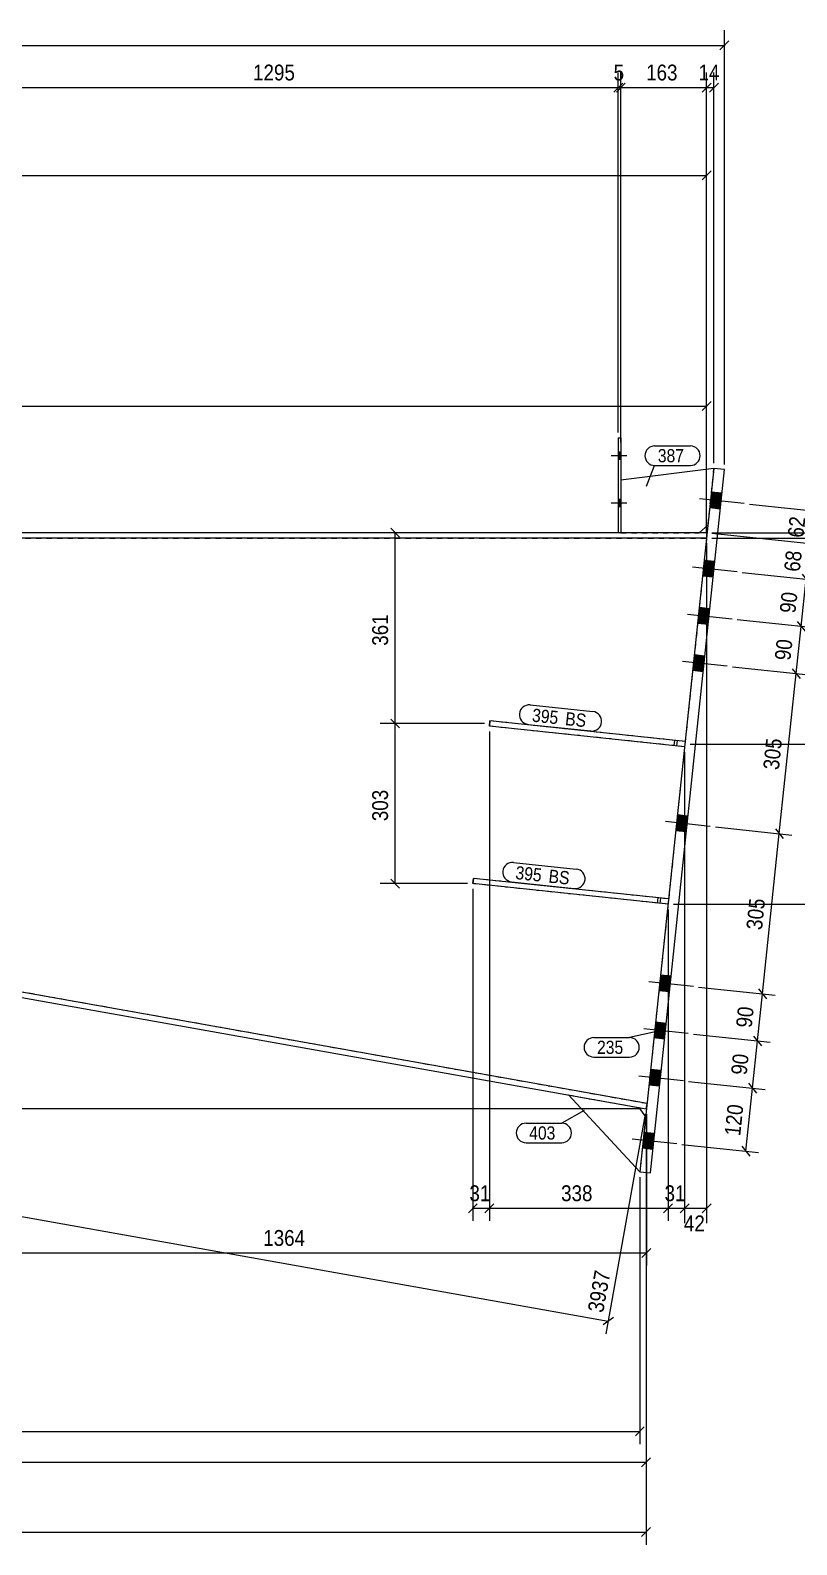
# Model space of a CAD drawing. Header units: millimetres. Extents: x 2 to 1174, y 1 to 825.
# Drawn here: x 784 to 929.3, y 209.2 to 496.2 of the extents above; entities that cross this region are included whole.
import ezdxf

# ---------------------------------------------------------------- set-up
doc = ezdxf.new("R2010")
doc.units = ezdxf.units.MM
doc.linetypes.add('XKITLINE00', pattern=[0])
doc.linetypes.add('XKITLINE01', pattern=[4, 1, -1, 1, -1])
for name, color, linetype, lineweight in [('Bolt', 3, 'Continuous', 0), ('Dimensions', 7, 'Continuous', 0), ('Part', 2, 'Continuous', 0), ('PartMark', 7, 'Continuous', 0)]:
    doc.layers.add(name, color=color, linetype=linetype, lineweight=lineweight)
doc.styles.add('ARIAL', font='ARIAL.TTF')

# ---------------------------------------------------------------- blocks, each defined once
blk = doc.blocks.new('*A22')
at = {"layer": 'Part', "color": 2, "linetype": 'XKITLINE00', "lineweight": 0}
for p, q in [((895.43, 418.97), (895.93, 418.97)), ((895.43, 418.97), (895.43, 400.97)), ((895.93, 418.97), (895.93, 400.97))]:
    blk.add_line(p, q, dxfattribs=at)
at = {"layer": 'Part', "color": 7, "linetype": 'XKITLINE01', "lineweight": 0}
blk.add_line((895.93, 400.97), (895.43, 400.97), dxfattribs=at)
blk = doc.blocks.new('*A23')
at = {"layer": 'Part', "color": 2, "linetype": 'XKITLINE00', "lineweight": 0}
for p, q in [((913.58, 413.14), (895.93, 410.97)), ((895.93, 410.97), (895.93, 400.97)), ((910.8, 400.97), (912.46, 402.46))]:
    blk.add_line(p, q, dxfattribs=at)
at = {"layer": 'Part', "color": 7, "linetype": 'XKITLINE01', "lineweight": 0}
for p, q in [((912.46, 402.46), (913.58, 413.14)), ((895.93, 400.97), (910.8, 400.97))]:
    blk.add_line(p, q, dxfattribs=at)
blk = doc.blocks.new('*A39')
at = {"layer": 'Part', "color": 2, "linetype": 'XKITLINE00', "lineweight": 0}
for p, q in [((900.89, 292.8), (513.28, 361.96)), ((513.1, 360.97), (900.71, 291.81)), ((900.71, 291.81), (900.89, 292.8))]:
    blk.add_line(p, q, dxfattribs=at)
blk = doc.blocks.new('*A40')
at = {"layer": 'Part', "color": 2, "linetype": 'XKITLINE00', "lineweight": 0}
for p, q in [((912.19, 400.97), (513.1, 400.97)), ((912.19, 399.97), (513.1, 399.97)), ((912.19, 400.97), (912.19, 399.97))]:
    blk.add_line(p, q, dxfattribs=at)
blk = doc.blocks.new('*A41')
at = {"layer": 'Part', "color": 7, "linetype": 'XKITLINE01', "lineweight": 0}
for p, q in [((871.03, 364.33), (871.13, 365.33)), ((908.13, 361.42), (871.13, 365.33)), ((908.02, 360.43), (871.03, 364.33)), ((906.03, 360.64), (906.14, 361.63)), ((906.53, 360.59), (906.64, 361.58)), ((908.13, 361.42), (908.02, 360.43))]:
    blk.add_line(p, q, dxfattribs=at)
blk = doc.blocks.new('*A42')
at = {"layer": 'Part', "color": 7, "linetype": 'XKITLINE01', "lineweight": 0}
for p, q in [((867.88, 334.5), (867.99, 335.49)), ((904.88, 330.59), (867.88, 334.5)), ((904.98, 331.59), (867.99, 335.49)), ((902.89, 330.8), (902.99, 331.8)), ((903.38, 330.75), (903.49, 331.75)), ((904.98, 331.59), (904.88, 330.59))]:
    blk.add_line(p, q, dxfattribs=at)
blk = doc.blocks.new('*A43')
at = {"layer": 'Part', "color": 2, "linetype": 'XKITLINE00', "lineweight": 0}
for p, q in [((871.13, 365.33), (871.03, 364.33)), ((908.13, 361.42), (871.13, 365.33)), ((908.02, 360.43), (871.03, 364.33)), ((906.03, 360.64), (906.14, 361.63))]:
    blk.add_line(p, q, dxfattribs=at)
at = {"layer": 'Part', "color": 7, "linetype": 'XKITLINE01', "lineweight": 0}
for p, q in [((906.53, 360.59), (906.64, 361.58)), ((908.13, 361.42), (908.02, 360.43))]:
    blk.add_line(p, q, dxfattribs=at)
blk = doc.blocks.new('*A44')
at = {"layer": 'Part', "color": 2, "linetype": 'XKITLINE00', "lineweight": 0}
for p, q in [((867.99, 335.49), (867.88, 334.5)), ((904.88, 330.59), (867.88, 334.5)), ((904.98, 331.59), (867.99, 335.49)), ((902.89, 330.8), (902.99, 331.8))]:
    blk.add_line(p, q, dxfattribs=at)
at = {"layer": 'Part', "color": 7, "linetype": 'XKITLINE01', "lineweight": 0}
for p, q in [((903.38, 330.75), (903.49, 331.75)), ((904.98, 331.59), (904.88, 330.59))]:
    blk.add_line(p, q, dxfattribs=at)
blk = doc.blocks.new('*A45')
at = {"layer": 'Part', "color": 2, "linetype": 'XKITLINE00', "lineweight": 0}
for p, q in [((899.53, 279.88), (886.02, 294.44)), ((899.31, 292.07), (900.63, 290.31))]:
    blk.add_line(p, q, dxfattribs=at)
at = {"layer": 'Part', "color": 7, "linetype": 'XKITLINE01', "lineweight": 0}
for p, q in [((886.02, 294.44), (899.31, 292.07)), ((900.63, 290.31), (899.53, 279.88))]:
    blk.add_line(p, q, dxfattribs=at)
blk = doc.blocks.new('*A51')
at = {"layer": 'Part', "color": 7, "linetype": 'XKITLINE01', "lineweight": 0}
for p, q in [((513.1, 399.97), (912.19, 399.97)), ((912.19, 399.97), (900.89, 292.8)), ((900.89, 292.8), (513.28, 361.96))]:
    blk.add_line(p, q, dxfattribs=at)
blk = doc.blocks.new('*A52')
at = {"layer": 'Part', "color": 2, "linetype": 'XKITLINE00', "lineweight": 0}
for p, q in [((913.58, 413.14), (899.53, 279.88)), ((901.52, 279.67), (915.57, 412.93)), ((915.57, 412.93), (913.58, 413.14)), ((899.53, 279.88), (901.52, 279.67))]:
    blk.add_line(p, q, dxfattribs=at)
blk = doc.blocks.new('*A68')
at = {"layer": 'Bolt'}
for points in [[(895.43, 416.27), (895.93, 416.27), (895.93, 414.87), (895.43, 414.87)], [(895.43, 416.27), (895.93, 416.27), (895.93, 414.87), (895.43, 414.87)], [(895.43, 407.27), (895.93, 407.27), (895.93, 405.87), (895.43, 405.87)], [(895.43, 407.27), (895.93, 407.27), (895.93, 405.87), (895.43, 405.87)]]:
    blk.add_hatch(color=3, dxfattribs=at).paths.add_polyline_path(points, flags=17)
at = {"layer": 'Bolt', "color": 3, "linetype": 'XKITLINE00', "lineweight": 0}
for p, q in [((895.93, 416.27), (895.43, 416.27)), ((895.93, 416.27), (895.43, 416.27)), ((897.09, 415.57), (894.09, 415.57)), ((897.09, 415.57), (894.09, 415.57)), ((895.93, 414.87), (895.43, 414.87)), ((895.93, 414.87), (895.43, 414.87)), ((897.09, 406.57), (894.09, 406.57)), ((897.09, 406.57), (894.09, 406.57)), ((895.93, 407.27), (895.43, 407.27)), ((895.93, 407.27), (895.43, 407.27)), ((895.93, 405.87), (895.43, 405.87)), ((895.93, 405.87), (895.43, 405.87))]:
    blk.add_line(p, q, dxfattribs=at)
blk = doc.blocks.new('*A82')
at = {"layer": 'Bolt'}
for points in [[(914.78, 405.47), (912.8, 405.68), (913.11, 408.66), (915.1, 408.45)], [(914.78, 405.47), (912.8, 405.68), (913.11, 408.66), (915.1, 408.45)], [(913.42, 392.54), (911.43, 392.75), (911.75, 395.73), (913.74, 395.52)], [(913.42, 392.54), (911.43, 392.75), (911.75, 395.73), (913.74, 395.52)], [(912.48, 383.59), (910.49, 383.8), (910.8, 386.78), (912.79, 386.57)], [(912.48, 383.59), (910.49, 383.8), (910.8, 386.78), (912.79, 386.57)], [(911.53, 374.64), (909.54, 374.85), (909.86, 377.83), (911.85, 377.62)], [(911.53, 374.64), (909.54, 374.85), (909.86, 377.83), (911.85, 377.62)], [(908.33, 344.31), (906.34, 344.52), (906.66, 347.5), (908.65, 347.29)], [(908.33, 344.31), (906.34, 344.52), (906.66, 347.5), (908.65, 347.29)], [(905.13, 313.98), (903.15, 314.19), (903.46, 317.17), (905.45, 316.96)], [(905.13, 313.98), (903.15, 314.19), (903.46, 317.17), (905.45, 316.96)], [(904.19, 305.03), (902.2, 305.24), (902.52, 308.22), (904.51, 308.01)], [(904.19, 305.03), (902.2, 305.24), (902.52, 308.22), (904.51, 308.01)], [(903.25, 296.08), (901.26, 296.28), (901.57, 299.27), (903.56, 299.06)], [(903.25, 296.08), (901.26, 296.28), (901.57, 299.27), (903.56, 299.06)], [(901.99, 284.14), (900, 284.35), (900.31, 287.33), (902.3, 287.12)], [(901.99, 284.14), (900, 284.35), (900.31, 287.33), (902.3, 287.12)]]:
    blk.add_hatch(color=3, dxfattribs=at).paths.add_polyline_path(points, flags=17)
at = {"layer": 'Bolt', "color": 3, "linetype": 'XKITLINE00', "lineweight": 0}
for p, q in [((915.1, 408.45), (913.11, 408.66)), ((915.1, 408.45), (913.11, 408.66)), ((919.32, 406.5), (910.86, 407.39)), ((919.32, 406.5), (910.86, 407.39)), ((914.78, 405.47), (912.8, 405.68)), ((914.78, 405.47), (912.8, 405.68)), ((917.95, 393.57), (909.5, 394.46)), ((917.95, 393.57), (909.5, 394.46)), ((913.74, 395.52), (911.75, 395.73)), ((913.74, 395.52), (911.75, 395.73)), ((913.42, 392.54), (911.43, 392.75)), ((913.42, 392.54), (911.43, 392.75)), ((917.01, 384.62), (908.56, 385.51)), ((917.01, 384.62), (908.56, 385.51)), ((912.79, 386.57), (910.8, 386.78)), ((912.79, 386.57), (910.8, 386.78)), ((912.48, 383.59), (910.49, 383.8)), ((912.48, 383.59), (910.49, 383.8)), ((916.07, 375.67), (907.61, 376.56)), ((916.07, 375.67), (907.61, 376.56)), ((911.85, 377.62), (909.86, 377.83)), ((911.85, 377.62), (909.86, 377.83)), ((911.53, 374.64), (909.54, 374.85)), ((911.53, 374.64), (909.54, 374.85)), ((908.65, 347.29), (906.66, 347.5)), ((908.65, 347.29), (906.66, 347.5)), ((912.87, 345.34), (904.41, 346.23)), ((912.87, 345.34), (904.41, 346.23)), ((908.33, 344.31), (906.34, 344.52)), ((908.33, 344.31), (906.34, 344.52)), ((909.67, 315.01), (901.21, 315.9)), ((909.67, 315.01), (901.21, 315.9)), ((905.45, 316.96), (903.46, 317.17)), ((905.45, 316.96), (903.46, 317.17)), ((905.13, 313.98), (903.15, 314.19)), ((905.13, 313.98), (903.15, 314.19)), ((904.51, 308.01), (902.52, 308.22)), ((904.51, 308.01), (902.52, 308.22)), ((908.72, 306.06), (900.27, 306.95)), ((908.72, 306.06), (900.27, 306.95)), ((904.19, 305.03), (902.2, 305.24)), ((904.19, 305.03), (902.2, 305.24)), ((903.56, 299.06), (901.57, 299.27)), ((903.56, 299.06), (901.57, 299.27)), ((907.78, 297.11), (899.33, 298)), ((907.78, 297.11), (899.33, 298)), ((903.25, 296.08), (901.26, 296.28)), ((903.25, 296.08), (901.26, 296.28)), ((902.3, 287.12), (900.31, 287.33)), ((902.3, 287.12), (900.31, 287.33)), ((906.52, 285.17), (898.07, 286.06)), ((906.52, 285.17), (898.07, 286.06)), ((901.99, 284.14), (900, 284.35)), ((901.99, 284.14), (900, 284.35))]:
    blk.add_line(p, q, dxfattribs=at)
blk = doc.blocks.new('*A203')
at = {"layer": 'Dimensions', "color": 7, "linetype": 'XKITLINE00', "lineweight": 0}
for p, q in [((916.42, 494.18), (914.72, 492.49)), ((915.57, 413.93), (915.57, 496.18)), ((75.16, 493.33), (915.57, 493.33))]:
    blk.add_line(p, q, dxfattribs=at)
at = {"layer": 'Dimensions', "color": 3}
blk.add_point((915.57, 493.33), dxfattribs=at)
blk = doc.blocks.new('*A214')
at = {"layer": 'Dimensions', "color": 7, "linetype": 'XKITLINE00', "lineweight": 0}
for p, q in [((900.71, 290.81), (900.71, 209.22)), ((901.56, 212.47), (899.87, 210.77)), ((77.16, 211.62), (900.71, 211.62))]:
    blk.add_line(p, q, dxfattribs=at)
at = {"layer": 'Dimensions', "color": 3}
blk.add_point((900.71, 211.62), dxfattribs=at)
blk = doc.blocks.new('*A216')
at = {"layer": 'Dimensions', "color": 7, "linetype": 'XKITLINE00', "lineweight": 0}
for p, q in [((632.78, 344.96), (614.31, 344.96)), ((616.32, 345.81), (618.01, 344.11)), ((617.16, 291.81), (617.16, 344.96)), ((617.16, 299.04), (617.16, 291.81)), ((616.66, 294.31), (617.16, 291.81)), ((617.66, 294.31), (617.16, 291.81)), ((899.71, 291.81), (612.66, 291.81)), ((899.71, 291.81), (614.31, 291.81)), ((616.32, 292.66), (618.01, 290.97))]:
    blk.add_line(p, q, dxfattribs=at)
at = {"layer": 'Dimensions', "color": 3}
for p in [(617.16, 344.96), (617.16, 291.81)]:
    blk.add_point(p, dxfattribs=at)
at = {"layer": 'Dimensions', "color": 7}
blk.add_point((617.16, 291.81), dxfattribs=at)
at = {"layer": 'Dimensions', "color": 3, "style": 'ARIAL', "width": 0.85}
blk.add_text('531', height=3, dxfattribs=at).set_placement((618.46, 346.16))
for s, p in [('531', (615.81, 315.05)), ('RD', (615.96, 293.26))]:
    blk.add_text(s, height=3, rotation=90.0002, dxfattribs=at).set_placement(p)
blk = doc.blocks.new('*A217')
at = {"layer": 'Dimensions', "color": 7, "linetype": 'XKITLINE00', "lineweight": 0}
for p, q in [((912.19, 400.97), (912.19, 471.55)), ((77.16, 468.7), (912.19, 468.7)), ((913.04, 469.55), (911.35, 467.85))]:
    blk.add_line(p, q, dxfattribs=at)
at = {"layer": 'Dimensions', "color": 3}
blk.add_point((912.19, 468.7), dxfattribs=at)
blk = doc.blocks.new('*A218')
at = {"layer": 'Dimensions', "color": 7, "linetype": 'XKITLINE00', "lineweight": 0}
for p, q in [((899.53, 278.88), (899.53, 228.29)), ((77.16, 230.69), (899.53, 230.69)), ((900.38, 231.54), (898.68, 229.84))]:
    blk.add_line(p, q, dxfattribs=at)
at = {"layer": 'Dimensions', "color": 3}
blk.add_point((899.53, 230.69), dxfattribs=at)
blk = doc.blocks.new('*A220')
at = {"layer": 'Dimensions', "color": 7, "linetype": 'XKITLINE00', "lineweight": 0}
for p, q in [((900.71, 290.81), (900.71, 222.46)), ((513.1, 224.86), (900.71, 224.86)), ((901.56, 225.71), (899.87, 224.01))]:
    blk.add_line(p, q, dxfattribs=at)
at = {"layer": 'Dimensions', "color": 3}
blk.add_point((900.71, 224.86), dxfattribs=at)
blk = doc.blocks.new('*A221')
at = {"layer": 'Dimensions', "color": 7, "linetype": 'XKITLINE00', "lineweight": 0}
blk.add_line((899.71, 291.81), (694.69, 291.81), dxfattribs=at)
blk = doc.blocks.new('*A222')
at = {"layer": 'Dimensions', "color": 7, "linetype": 'XKITLINE00', "lineweight": 0}
for p, q in [((505.92, 320.73), (893.53, 251.57)), ((900.54, 290.83), (893.11, 249.21)), ((894.52, 252.25), (892.55, 250.88))]:
    blk.add_line(p, q, dxfattribs=at)
at = {"layer": 'Dimensions', "color": 3}
blk.add_point((893.53, 251.57), dxfattribs=at)
at = {"layer": 'Dimensions', "color": 3, "style": 'ARIAL', "width": 0.85}
blk.add_text('3937', height=3, rotation=79.8818, dxfattribs=at).set_placement((892.58, 253.06))
blk = doc.blocks.new('*A223')
at = {"layer": 'Dimensions', "color": 7, "linetype": 'XKITLINE00', "lineweight": 0}
for p, q in [((912.19, 400.97), (912.19, 427.82)), ((513.1, 424.97), (912.19, 424.97)), ((913.04, 425.82), (911.35, 424.12))]:
    blk.add_line(p, q, dxfattribs=at)
at = {"layer": 'Dimensions', "color": 3}
blk.add_point((912.19, 424.97), dxfattribs=at)
blk = doc.blocks.new('*A227')
at = {"layer": 'PartMark', "color": 7, "linetype": 'XKITLINE00', "lineweight": 0}
for p, q in [((878.74, 368.34), (890.64, 367.09)), ((878.35, 364.66), (890.25, 363.41))]:
    blk.add_line(p, q, dxfattribs=at)
for centre, start, end in [((878.55, 366.5), 83.9789, 263.9789), ((890.44, 365.25), 263.9789, 83.9789)]:
    blk.add_arc(centre, 1.85, start, end, dxfattribs=at)
at = {"layer": 'PartMark', "color": 3, "style": 'ARIAL', "width": 0.85}
for s, p in [('395', (879.01, 365.2)), ('BS', (885.29, 364.54))]:
    blk.add_text(s, height=2.5, rotation=-6.0218, dxfattribs=at).set_placement(p)
blk = doc.blocks.new('*A228')
at = {"layer": 'PartMark', "color": 7, "linetype": 'XKITLINE00', "lineweight": 0}
for p, q in [((875.6, 338.51), (887.49, 337.26)), ((875.21, 334.83), (887.1, 333.58))]:
    blk.add_line(p, q, dxfattribs=at)
for centre, start, end in [((875.4, 336.67), 83.9789, 263.9789), ((887.3, 335.42), 263.9789, 83.9789)]:
    blk.add_arc(centre, 1.85, start, end, dxfattribs=at)
at = {"layer": 'PartMark', "color": 3, "style": 'ARIAL', "width": 0.85}
for s, p in [('395', (875.87, 335.36)), ('BS', (882.14, 334.7))]:
    blk.add_text(s, height=2.5, rotation=-6.0218, dxfattribs=at).set_placement(p)
blk = doc.blocks.new('*A283')
at = {"layer": 'Dimensions', "color": 7, "linetype": 'XKITLINE00', "lineweight": 0}
for p, q in [((765.93, 418.09), (765.93, 488.18)), ((895.43, 419.97), (895.43, 488.18)), ((766.78, 486.18), (765.08, 484.49)), ((765.93, 485.33), (895.43, 485.33)), ((896.28, 486.18), (894.58, 484.49))]:
    blk.add_line(p, q, dxfattribs=at)
at = {"layer": 'Dimensions', "color": 3}
for p in [(765.93, 485.33), (895.43, 485.33)]:
    blk.add_point(p, dxfattribs=at)
at = {"layer": 'Dimensions', "color": 3, "style": 'ARIAL', "width": 0.85}
blk.add_text('1295', height=3, dxfattribs=at).set_placement((826.23, 486.68))
blk = doc.blocks.new('*A284')
at = {"layer": 'Dimensions', "color": 7, "linetype": 'XKITLINE00', "lineweight": 0}
for p, q in [((895.43, 419.97), (895.43, 488.18)), ((895.93, 418.09), (895.93, 488.18)), ((896.28, 486.18), (894.58, 484.49)), ((896.78, 486.18), (895.08, 484.49)), ((895.43, 485.33), (895.93, 485.33))]:
    blk.add_line(p, q, dxfattribs=at)
at = {"layer": 'Dimensions', "color": 3}
for p in [(895.43, 485.33), (895.93, 485.33)]:
    blk.add_point(p, dxfattribs=at)
at = {"layer": 'Dimensions', "color": 3, "style": 'ARIAL', "width": 0.85}
blk.add_text('5', height=3, dxfattribs=at).set_placement((894.56, 486.68))
blk = doc.blocks.new('*A285')
at = {"layer": 'Dimensions', "color": 7, "linetype": 'XKITLINE00', "lineweight": 0}
for p, q in [((895.93, 418.09), (895.93, 488.18)), ((912.19, 401.97), (912.19, 488.18)), ((896.78, 486.18), (895.08, 484.49)), ((895.93, 485.33), (912.19, 485.33)), ((913.04, 486.18), (911.35, 484.49))]:
    blk.add_line(p, q, dxfattribs=at)
at = {"layer": 'Dimensions', "color": 3}
for p in [(895.93, 485.33), (912.19, 485.33)]:
    blk.add_point(p, dxfattribs=at)
at = {"layer": 'Dimensions', "color": 3, "style": 'ARIAL', "width": 0.85}
blk.add_text('163', height=3, dxfattribs=at).set_placement((900.72, 486.68))
blk = doc.blocks.new('*A286')
at = {"layer": 'Dimensions', "color": 7, "linetype": 'XKITLINE00', "lineweight": 0}
for p, q in [((912.19, 401.97), (912.19, 488.18)), ((913.58, 414.14), (913.58, 488.18)), ((913.04, 486.18), (911.35, 484.49)), ((912.19, 485.33), (913.58, 485.33)), ((914.43, 486.18), (912.73, 484.49))]:
    blk.add_line(p, q, dxfattribs=at)
at = {"layer": 'Dimensions', "color": 3}
for p in [(912.19, 485.33), (913.58, 485.33)]:
    blk.add_point(p, dxfattribs=at)
at = {"layer": 'Dimensions', "color": 3, "style": 'ARIAL', "width": 0.85}
blk.add_text('14', height=3, dxfattribs=at).set_placement((910.66, 486.68))
blk = doc.blocks.new('*A287')
at = {"layer": 'Dimensions', "color": 7, "linetype": 'XKITLINE00', "lineweight": 0}
for p, q in [((871.03, 363.33), (871.03, 270.57)), ((867.88, 333.5), (867.88, 270.57)), ((868.73, 273.82), (867.03, 272.12)), ((867.88, 272.97), (871.03, 272.97)), ((871.88, 273.82), (870.18, 272.12))]:
    blk.add_line(p, q, dxfattribs=at)
at = {"layer": 'Dimensions', "color": 3}
for p in [(867.88, 272.97), (871.03, 272.97)]:
    blk.add_point(p, dxfattribs=at)
at = {"layer": 'Dimensions', "color": 3, "style": 'ARIAL', "width": 0.85}
blk.add_text('31', height=3, dxfattribs=at).set_placement((867.23, 274.32))
blk = doc.blocks.new('*A288')
at = {"layer": 'Dimensions', "color": 7, "linetype": 'XKITLINE00', "lineweight": 0}
for p, q in [((871.03, 363.33), (871.03, 270.57)), ((904.88, 329.59), (904.88, 270.57)), ((871.88, 273.82), (870.18, 272.12)), ((871.03, 272.97), (904.88, 272.97)), ((905.72, 273.82), (904.03, 272.12))]:
    blk.add_line(p, q, dxfattribs=at)
at = {"layer": 'Dimensions', "color": 3}
for p in [(871.03, 272.97), (904.88, 272.97)]:
    blk.add_point(p, dxfattribs=at)
at = {"layer": 'Dimensions', "color": 3, "style": 'ARIAL', "width": 0.85}
blk.add_text('338', height=3, dxfattribs=at).set_placement((884.61, 274.32))
blk = doc.blocks.new('*A289')
at = {"layer": 'Dimensions', "color": 7, "linetype": 'XKITLINE00', "lineweight": 0}
for p, q in [((908.02, 359.43), (908.02, 270.57)), ((904.88, 329.59), (904.88, 270.57)), ((905.72, 273.82), (904.03, 272.12)), ((904.88, 272.97), (908.02, 272.97)), ((908.87, 273.82), (907.17, 272.12))]:
    blk.add_line(p, q, dxfattribs=at)
at = {"layer": 'Dimensions', "color": 3}
for p in [(904.88, 272.97), (908.02, 272.97)]:
    blk.add_point(p, dxfattribs=at)
at = {"layer": 'Dimensions', "color": 3, "style": 'ARIAL', "width": 0.85}
blk.add_text('31', height=3, dxfattribs=at).set_placement((904.22, 274.32))
blk = doc.blocks.new('*A290')
at = {"layer": 'Dimensions', "color": 7, "linetype": 'XKITLINE00', "lineweight": 0}
for p, q in [((912.19, 398.97), (912.19, 270.12)), ((908.02, 359.43), (908.02, 270.12)), ((908.87, 273.82), (907.17, 272.12)), ((908.02, 272.97), (912.19, 272.97)), ((913.04, 273.82), (911.35, 272.12))]:
    blk.add_line(p, q, dxfattribs=at)
at = {"layer": 'Dimensions', "color": 3}
for p in [(908.02, 272.97), (912.19, 272.97)]:
    blk.add_point(p, dxfattribs=at)
at = {"layer": 'Dimensions', "color": 3, "style": 'ARIAL', "width": 0.85}
blk.add_text('42', height=3, dxfattribs=at).set_placement((907.88, 268.62))
blk = doc.blocks.new('*A291')
at = {"layer": 'Dimensions', "color": 7, "linetype": 'XKITLINE00', "lineweight": 0}
for p, q in [((908.77, 297), (923.26, 295.47)), ((919.62, 283.79), (920.88, 295.72)), ((920.12, 296.66), (921.63, 294.79)), ((907.52, 285.07), (922.01, 283.54)), ((918.86, 284.72), (920.37, 282.86))]:
    blk.add_line(p, q, dxfattribs=at)
at = {"layer": 'Dimensions', "color": 3}
for p in [(920.88, 295.72), (919.62, 283.79)]:
    blk.add_point(p, dxfattribs=at)
at = {"layer": 'Dimensions', "color": 3, "style": 'ARIAL', "width": 0.85}
blk.add_text('120', height=3, rotation=83.9784, dxfattribs=at).set_placement((918.55, 286.58))
blk = doc.blocks.new('*A292')
at = {"layer": 'Dimensions', "color": 7, "linetype": 'XKITLINE00', "lineweight": 0}
for p, q in [((909.72, 305.95), (924.21, 304.42)), ((920.88, 295.72), (921.82, 304.67)), ((921.07, 305.61), (922.58, 303.74)), ((908.77, 297), (923.26, 295.47)), ((920.12, 296.66), (921.63, 294.79))]:
    blk.add_line(p, q, dxfattribs=at)
at = {"layer": 'Dimensions', "color": 3}
for p in [(921.82, 304.67), (920.88, 295.72)]:
    blk.add_point(p, dxfattribs=at)
at = {"layer": 'Dimensions', "color": 3, "style": 'ARIAL', "width": 0.85}
blk.add_text('90', height=3, rotation=83.9784, dxfattribs=at).set_placement((919.77, 298.13))
blk = doc.blocks.new('*A293')
at = {"layer": 'Dimensions', "color": 7, "linetype": 'XKITLINE00', "lineweight": 0}
for p, q in [((910.66, 314.9), (925.15, 313.37)), ((921.82, 304.67), (922.77, 313.62)), ((922.01, 314.56), (923.52, 312.69)), ((909.72, 305.95), (924.21, 304.42)), ((921.07, 305.61), (922.58, 303.74))]:
    blk.add_line(p, q, dxfattribs=at)
at = {"layer": 'Dimensions', "color": 3}
for p in [(922.77, 313.62), (921.82, 304.67)]:
    blk.add_point(p, dxfattribs=at)
at = {"layer": 'Dimensions', "color": 3, "style": 'ARIAL', "width": 0.85}
blk.add_text('90', height=3, rotation=83.9784, dxfattribs=at).set_placement((920.72, 307.08))
blk = doc.blocks.new('*A294')
at = {"layer": 'Dimensions', "color": 7, "linetype": 'XKITLINE00', "lineweight": 0}
for p, q in [((913.86, 345.23), (928.35, 343.7)), ((925.21, 344.89), (926.72, 343.02)), ((922.77, 313.62), (925.96, 343.96)), ((910.66, 314.9), (925.15, 313.37)), ((922.01, 314.56), (923.52, 312.69))]:
    blk.add_line(p, q, dxfattribs=at)
at = {"layer": 'Dimensions', "color": 3}
for p in [(925.96, 343.96), (922.77, 313.62)]:
    blk.add_point(p, dxfattribs=at)
at = {"layer": 'Dimensions', "color": 3, "style": 'ARIAL', "width": 0.85}
blk.add_text('305', height=3, rotation=83.9784, dxfattribs=at).set_placement((922.67, 325.61))
blk = doc.blocks.new('*A295')
at = {"layer": 'Dimensions', "color": 7, "linetype": 'XKITLINE00', "lineweight": 0}
for p, q in [((917.06, 375.56), (931.55, 374.04)), ((925.96, 343.96), (929.16, 374.29)), ((928.41, 375.22), (929.92, 373.36)), ((913.86, 345.23), (928.35, 343.7)), ((925.21, 344.89), (926.72, 343.02))]:
    blk.add_line(p, q, dxfattribs=at)
at = {"layer": 'Dimensions', "color": 3}
for p in [(929.16, 374.29), (925.96, 343.96)]:
    blk.add_point(p, dxfattribs=at)
at = {"layer": 'Dimensions', "color": 3, "style": 'ARIAL', "width": 0.85}
blk.add_text('305', height=3, rotation=83.9784, dxfattribs=at).set_placement((925.87, 355.94))
blk = doc.blocks.new('*A296')
at = {"layer": 'Dimensions', "color": 7, "linetype": 'XKITLINE00', "lineweight": 0}
for p, q in [((918, 384.52), (932.49, 382.99)), ((929.16, 374.29), (930.11, 383.24)), ((929.35, 384.17), (930.86, 382.31)), ((917.06, 375.56), (931.55, 374.04)), ((928.41, 375.22), (929.92, 373.36))]:
    blk.add_line(p, q, dxfattribs=at)
at = {"layer": 'Dimensions', "color": 3}
for p in [(930.11, 383.24), (929.16, 374.29)]:
    blk.add_point(p, dxfattribs=at)
at = {"layer": 'Dimensions', "color": 3, "style": 'ARIAL', "width": 0.85}
blk.add_text('90', height=3, rotation=83.9784, dxfattribs=at).set_placement((928.06, 376.69))
blk = doc.blocks.new('*A297')
at = {"layer": 'Dimensions', "color": 7, "linetype": 'XKITLINE00', "lineweight": 0}
for p, q in [((918.95, 393.47), (933.44, 391.94)), ((930.11, 383.24), (931.05, 392.19)), ((930.3, 393.12), (931.81, 391.26)), ((918, 384.52), (932.49, 382.99)), ((929.35, 384.17), (930.86, 382.31))]:
    blk.add_line(p, q, dxfattribs=at)
at = {"layer": 'Dimensions', "color": 3}
for p in [(931.05, 392.19), (930.11, 383.24)]:
    blk.add_point(p, dxfattribs=at)
at = {"layer": 'Dimensions', "color": 3, "style": 'ARIAL', "width": 0.85}
blk.add_text('90', height=3, rotation=83.9784, dxfattribs=at).set_placement((929, 385.64))
blk = doc.blocks.new('*A298')
at = {"layer": 'Dimensions', "color": 7, "linetype": 'XKITLINE00', "lineweight": 0}
for p, q in [((913.19, 400.87), (934.15, 398.66)), ((931.01, 399.84), (932.52, 397.98)), ((931.05, 392.19), (931.76, 398.91)), ((918.95, 393.47), (933.44, 391.94)), ((930.3, 393.12), (931.81, 391.26))]:
    blk.add_line(p, q, dxfattribs=at)
at = {"layer": 'Dimensions', "color": 3}
for p in [(931.76, 398.91), (931.05, 392.19)]:
    blk.add_point(p, dxfattribs=at)
at = {"layer": 'Dimensions', "color": 3, "style": 'ARIAL', "width": 0.85}
blk.add_text('68', height=3, rotation=83.9784, dxfattribs=at).set_placement((929.83, 393.48))
blk = doc.blocks.new('*A299')
at = {"layer": 'Dimensions', "color": 7, "linetype": 'XKITLINE00', "lineweight": 0}
for p, q in [((920.31, 406.39), (934.8, 404.87)), ((931.66, 406.05), (933.17, 404.18)), ((931.76, 398.91), (932.42, 405.12)), ((913.19, 400.87), (934.15, 398.66)), ((931.01, 399.84), (932.52, 397.98))]:
    blk.add_line(p, q, dxfattribs=at)
at = {"layer": 'Dimensions', "color": 3}
for p in [(932.42, 405.12), (931.76, 398.91)]:
    blk.add_point(p, dxfattribs=at)
at = {"layer": 'Dimensions', "color": 3, "style": 'ARIAL', "width": 0.85}
blk.add_text('62', height=3, rotation=83.9784, dxfattribs=at).set_placement((930.51, 399.94))
blk = doc.blocks.new('*A300')
at = {"layer": 'Dimensions', "color": 7, "linetype": 'XKITLINE00', "lineweight": 0}
for p, q in [((948.51, 361.77), (950.21, 360.08)), ((909.08, 360.93), (951.76, 360.93)), ((949.36, 330.59), (949.36, 360.93)), ((905.88, 330.59), (951.76, 330.59)), ((948.51, 331.44), (950.21, 329.75))]:
    blk.add_line(p, q, dxfattribs=at)
at = {"layer": 'Dimensions', "color": 3}
for p in [(949.36, 360.93), (949.36, 330.59)]:
    blk.add_point(p, dxfattribs=at)
at = {"layer": 'Dimensions', "color": 3, "style": 'ARIAL', "width": 0.85}
blk.add_text('303', height=3, rotation=90.0002, dxfattribs=at).set_placement((948.01, 342.42))
blk = doc.blocks.new('*A301')
at = {"layer": 'Dimensions', "color": 7, "linetype": 'XKITLINE00', "lineweight": 0}
for p, q in [((913.19, 399.97), (951.76, 399.97)), ((948.51, 400.82), (950.21, 399.12)), ((949.36, 360.93), (949.36, 399.97)), ((948.51, 361.77), (950.21, 360.08)), ((909.08, 360.93), (951.76, 360.93))]:
    blk.add_line(p, q, dxfattribs=at)
at = {"layer": 'Dimensions', "color": 3}
for p in [(949.36, 399.97), (949.36, 360.93)]:
    blk.add_point(p, dxfattribs=at)
at = {"layer": 'Dimensions', "color": 3, "style": 'ARIAL', "width": 0.85}
blk.add_text('390', height=3, rotation=90.0002, dxfattribs=at).set_placement((948.01, 377.11))
blk = doc.blocks.new('*A302')
at = {"layer": 'Dimensions', "color": 7, "linetype": 'XKITLINE00', "lineweight": 0}
for p, q in [((948.51, 401.82), (950.21, 400.12)), ((913.19, 400.97), (951.76, 400.97)), ((913.19, 399.97), (951.76, 399.97)), ((948.51, 400.82), (950.21, 399.12)), ((949.36, 399.97), (949.36, 400.97))]:
    blk.add_line(p, q, dxfattribs=at)
at = {"layer": 'Dimensions', "color": 3}
for p in [(949.36, 400.97), (949.36, 399.97)]:
    blk.add_point(p, dxfattribs=at)
at = {"layer": 'Dimensions', "color": 3, "style": 'ARIAL', "width": 0.85}
blk.add_text('10', height=3, rotation=90.0002, dxfattribs=at).set_placement((948.01, 398.25))
blk = doc.blocks.new('*A303')
at = {"layer": 'Dimensions', "color": 7, "linetype": 'XKITLINE00', "lineweight": 0}
for p, q in [((870.08, 364.83), (850.31, 364.83)), ((852.32, 365.68), (854.01, 363.98)), ((853.16, 334.5), (853.16, 364.83)), ((866.88, 334.5), (850.31, 334.5)), ((852.32, 335.35), (854.01, 333.65))]:
    blk.add_line(p, q, dxfattribs=at)
at = {"layer": 'Dimensions', "color": 3}
for p in [(853.16, 364.83), (853.16, 334.5)]:
    blk.add_point(p, dxfattribs=at)
at = {"layer": 'Dimensions', "color": 3, "style": 'ARIAL', "width": 0.85}
blk.add_text('303', height=3, rotation=90.0002, dxfattribs=at).set_placement((851.81, 346.32))
blk = doc.blocks.new('*A304')
at = {"layer": 'Dimensions', "color": 7, "linetype": 'XKITLINE00', "lineweight": 0}
for p, q in [((852.32, 401.82), (854.01, 400.12)), ((866.88, 400.97), (850.31, 400.97)), ((853.16, 364.83), (853.16, 400.97)), ((870.08, 364.83), (850.31, 364.83)), ((852.32, 365.68), (854.01, 363.98))]:
    blk.add_line(p, q, dxfattribs=at)
at = {"layer": 'Dimensions', "color": 3}
for p in [(853.16, 400.97), (853.16, 364.83)]:
    blk.add_point(p, dxfattribs=at)
at = {"layer": 'Dimensions', "color": 3, "style": 'ARIAL', "width": 0.85}
blk.add_text('361', height=3, rotation=90.0002, dxfattribs=at).set_placement((851.81, 379.56))
blk = doc.blocks.new('*A305')
at = {"layer": 'Dimensions', "color": 7, "linetype": 'XKITLINE00', "lineweight": 0}
for p, q in [((764.43, 315.97), (764.43, 262.1)), ((900.78, 290.8), (900.78, 262.1)), ((765.28, 265.35), (763.58, 263.65)), ((764.43, 264.5), (900.78, 264.5)), ((901.63, 265.35), (899.94, 263.65))]:
    blk.add_line(p, q, dxfattribs=at)
at = {"layer": 'Dimensions', "color": 3}
for p in [(764.43, 264.5), (900.78, 264.5)]:
    blk.add_point(p, dxfattribs=at)
at = {"layer": 'Dimensions', "color": 3, "style": 'ARIAL', "width": 0.85}
blk.add_text('1364', height=3, dxfattribs=at).set_placement((828.16, 265.85))
blk = doc.blocks.new('*A306')
at = {"layer": 'Dimensions', "color": 7, "linetype": 'XKITLINE00', "lineweight": 0}
for p, q in [((762.28, 321.77), (746.31, 321.77)), ((748.32, 322.62), (750.01, 320.92)), ((749.16, 291.81), (749.16, 321.77)), ((749.16, 299.03), (749.16, 291.81)), ((748.66, 294.31), (749.16, 291.81)), ((749.66, 294.31), (749.16, 291.81)), ((899.79, 291.81), (744.66, 291.81)), ((899.79, 291.81), (746.31, 291.81)), ((748.32, 292.66), (750.01, 290.96))]:
    blk.add_line(p, q, dxfattribs=at)
at = {"layer": 'Dimensions', "color": 3}
for p in [(749.16, 321.77), (749.16, 291.81)]:
    blk.add_point(p, dxfattribs=at)
at = {"layer": 'Dimensions', "color": 7}
blk.add_point((749.16, 291.81), dxfattribs=at)
at = {"layer": 'Dimensions', "color": 3, "style": 'ARIAL', "width": 0.85}
blk.add_text('300', height=3, dxfattribs=at).set_placement((750.46, 322.97))
for s, p in [('300', (747.81, 303.45)), ('RD', (747.96, 293.25))]:
    blk.add_text(s, height=3, rotation=90.0002, dxfattribs=at).set_placement(p)
blk = doc.blocks.new('*A309')
at = {"layer": 'PartMark', "color": 7, "linetype": 'XKITLINE00', "lineweight": 0}
for p, q in [((890.82, 305.32), (897.58, 305.32)), ((902.77, 306.47), (897.58, 305.32)), ((890.82, 301.62), (897.58, 301.62))]:
    blk.add_line(p, q, dxfattribs=at)
for centre, start, end in [((890.82, 303.47), 90, 270), ((897.58, 303.47), 270, 90)]:
    blk.add_arc(centre, 1.85, start, end, dxfattribs=at)
at = {"layer": 'PartMark', "color": 3, "style": 'ARIAL', "width": 0.85}
blk.add_text('235', height=2.5, dxfattribs=at).set_placement((891.42, 302.22))
blk = doc.blocks.new('*A310')
at = {"layer": 'PartMark', "color": 7, "linetype": 'XKITLINE00', "lineweight": 0}
for p, q in [((888.97, 291.5), (884.73, 289.1)), ((877.96, 289.1), (884.73, 289.1)), ((877.96, 285.4), (884.73, 285.4))]:
    blk.add_line(p, q, dxfattribs=at)
for centre, start, end in [((877.96, 287.25), 90, 270), ((884.73, 287.25), 270, 90)]:
    blk.add_arc(centre, 1.85, start, end, dxfattribs=at)
at = {"layer": 'PartMark', "color": 3, "style": 'ARIAL', "width": 0.85}
blk.add_text('403', height=2.5, dxfattribs=at).set_placement((878.56, 286))
blk = doc.blocks.new('*A311')
at = {"layer": 'PartMark', "color": 7, "linetype": 'XKITLINE00', "lineweight": 0}
for p, q in [((902.34, 417.43), (909.11, 417.43)), ((900.79, 409.78), (902.34, 413.73)), ((902.34, 413.73), (909.11, 413.73))]:
    blk.add_line(p, q, dxfattribs=at)
for centre, start, end in [((902.34, 415.58), 90, 270), ((909.11, 415.58), 270, 90)]:
    blk.add_arc(centre, 1.85, start, end, dxfattribs=at)
at = {"layer": 'PartMark', "color": 3, "style": 'ARIAL', "width": 0.85}
blk.add_text('387', height=2.5, dxfattribs=at).set_placement((902.94, 414.33))

msp = doc.modelspace()

# ---------------------------------------------------------------- block references
at = {"lineweight": 0}
for name in ['*A203', '*A283', '*A284', '*A285', '*A286', '*A217', '*A223', '*A22', '*A68', '*A311', '*A23', '*A52', '*A82', '*A299', '*A304', '*A302', '*A40', '*A51', '*A290', '*A301', '*A298', '*A297', '*A296', '*A295', '*A227', '*A303', '*A41', '*A43', '*A39', '*A221', '*A287', '*A288', '*A300', '*A214', '*A218', '*A222', '*A220', '*A289', '*A216', '*A294', '*A228', '*A42', '*A44', '*A306', '*A305', '*A293', '*A309', '*A292', '*A291', '*A45', '*A310']:
    msp.add_blockref(name, (0, 0), dxfattribs=at)

doc.saveas('drawing.dxf')
